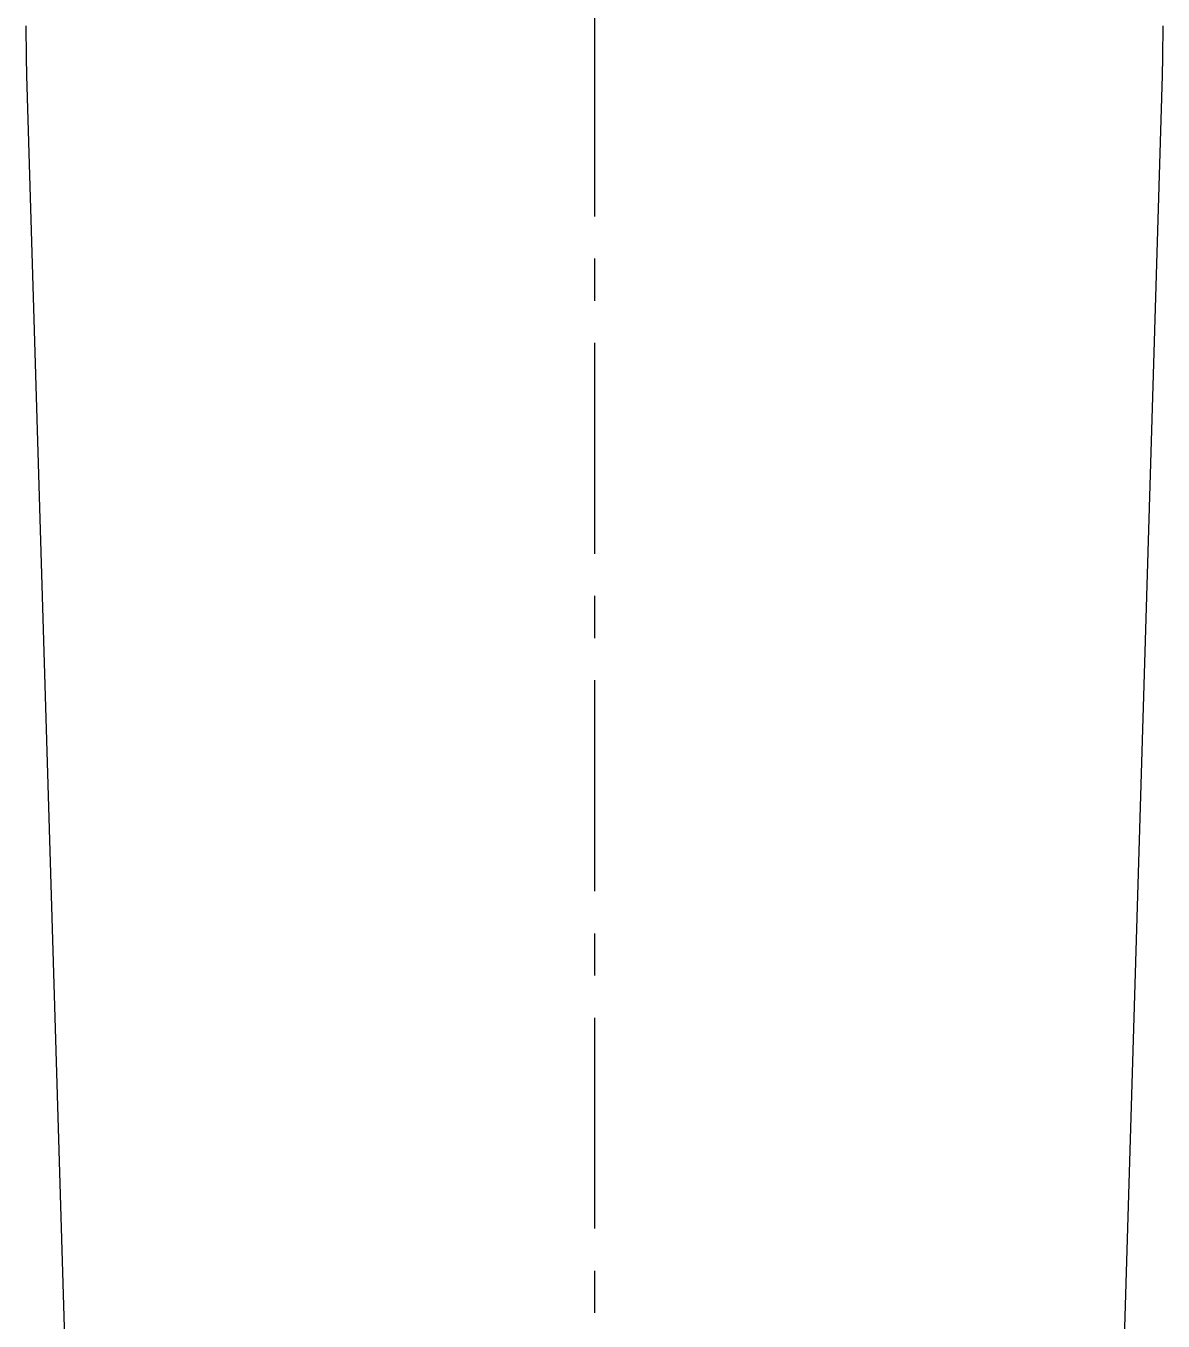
# Model space of a CAD drawing. Header units: millimetres. Extents: x -54 to 586, y 8 to 412.
# Drawn here: x 196.3 to 264.8, y 228.1 to 306.1 of the extents above; entities that cross this region are included whole.
import ezdxf

# ---------------------------------------------------------------- set-up
doc = ezdxf.new("R2010")
doc.units = ezdxf.units.MM
doc.linetypes.add('CENTERX2', pattern=[20.32, 12.7, -2.54, 2.54, -2.54])
doc.layers.add('CENTERLINE', color=4, linetype='CENTERX2')
doc.layers.add('OUTLINE', color=7, linetype='Continuous', lineweight=25)

msp = doc.modelspace()

# ---------------------------------------------------------------- linework, layer by layer
at = {"layer": 'CENTERLINE'}
msp.add_line((230.51861, 388.62415), (230.51861, 148.87923), dxfattribs=at)
at = {"layer": 'OUTLINE'}
for p, q in [((196.31344, 303.12537), (198.97377, 214.31362)), ((262.06344, 214.31362), (264.72377, 303.12537))]:
    msp.add_line(p, q, dxfattribs=at)
for centre, start, end in [((296.26861, 306.11949), 180, 181.7157666), ((164.76861, 306.11949), 358.2842334, 0)]:
    msp.add_arc(centre, 100, start, end, dxfattribs=at)

doc.saveas('drawing.dxf')
